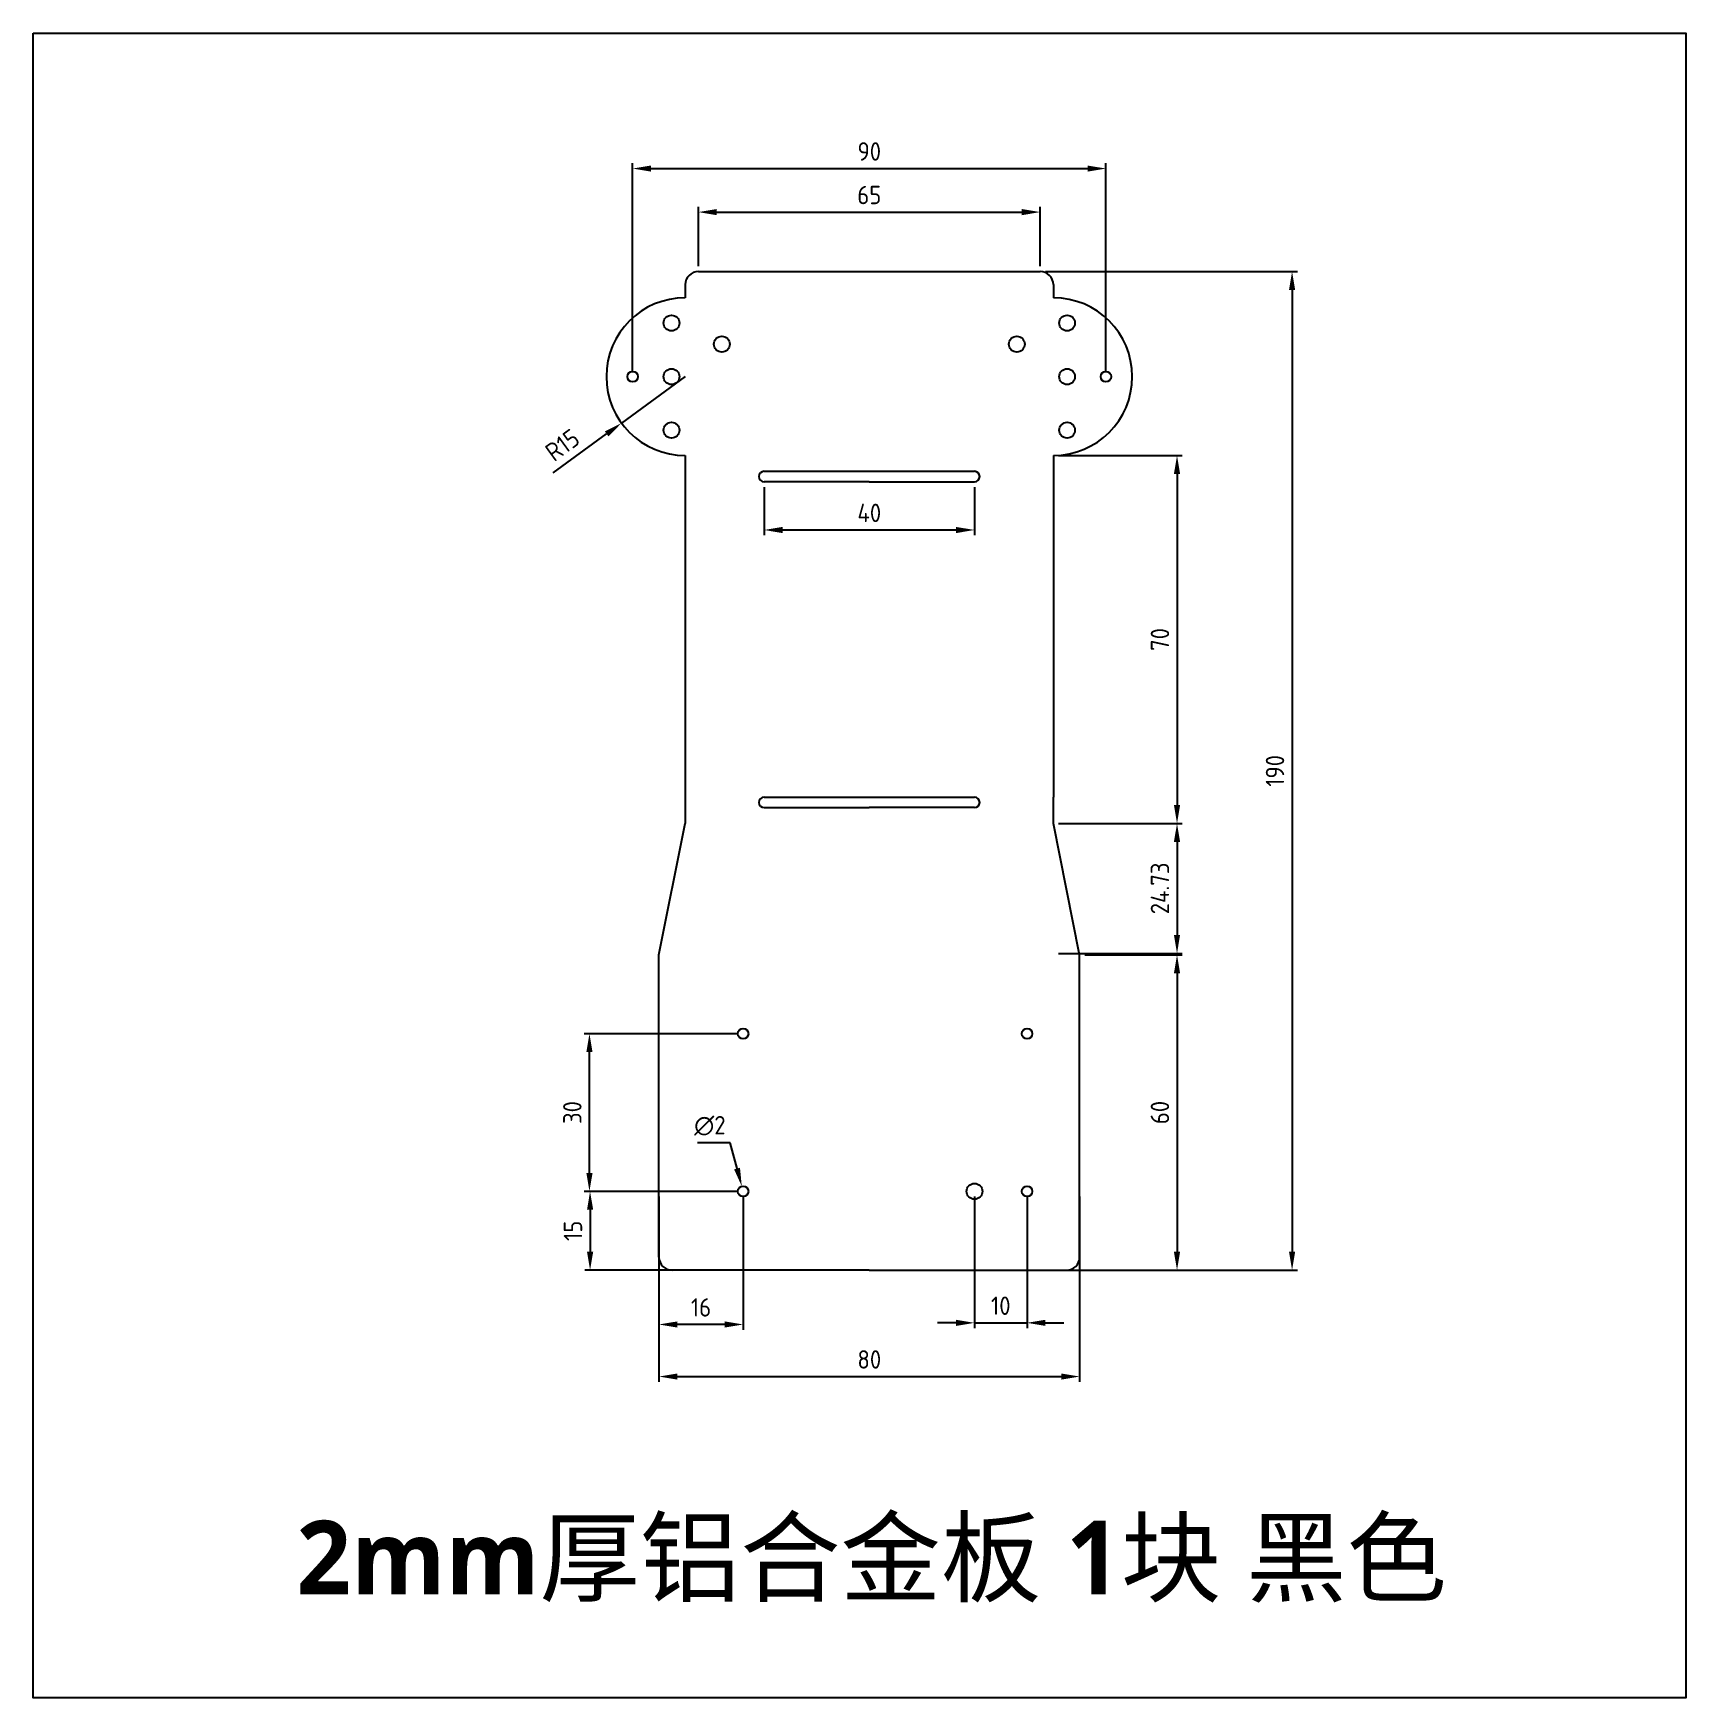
# Model space of a CAD drawing. Header units: millimetres. Extents: x 239 to 969, y 536 to 853.
# Drawn here: x 655.1 to 969.3, y 536 to 852.7 of the extents above; entities outside this region: 1.
import ezdxf

# ---------------------------------------------------------------- set-up
doc = ezdxf.new("R2010")
doc.units = ezdxf.units.MM
doc.styles.get("Standard").update_dxf_attribs({"font": 'ISOCP.SHX', "bigfont": 'GBCBIG.SHX'})
doc.styles.add('USER2', font='SIMPLEX.SHX', dxfattribs={"bigfont": 'gbcbig.shx'})
doc.dimstyles.new('AM_ISO', dxfattribs={"dimtxt": 3.5, "dimasz": 3.5, "dimexe": 1, "dimexo": 1, "dimgap": 1.5, "dimtad": 1, "dimdsep": 46, "dimtxsty": 'Standard', "dimcen": 0, "dimclrd": 256, "dimclre": 256, "dimclrt": 140, "dimadec": 0, "dimazin": 2, "dimtp": 0.1, "dimtm": 0.1, "dimtfac": 0.71, "dimtdec": 3, "dimtmove": 0, "dimatfit": 3, "dimfxl": 1, "dimlwd": -1, "dimlwe": -1, "dimarcsym": 1})
doc.dimstyles.new('AM_ISO$3', dxfattribs={"dimtxt": 3.5, "dimasz": 3.5, "dimexe": 1, "dimexo": 1, "dimgap": 1.5, "dimtad": 1, "dimtoh": 1, "dimdsep": 46, "dimtxsty": 'Standard', "dimcen": 0, "dimclrd": 256, "dimclre": 256, "dimclrt": 140, "dimadec": 0, "dimazin": 2, "dimtp": 0.1, "dimtm": 0.1, "dimtfac": 0.71, "dimtdec": 3, "dimtofl": 0, "dimtmove": 0, "dimatfit": 0, "dimfxl": 1, "dimlwd": -1, "dimlwe": -1, "dimarcsym": 1})
doc.dimstyles.new('AM_ISO$4', dxfattribs={"dimtxt": 3.5, "dimasz": 3.5, "dimexe": 1, "dimexo": 1, "dimgap": 1.5, "dimtad": 1, "dimdsep": 46, "dimtxsty": 'Standard', "dimcen": 0, "dimclrd": 256, "dimclre": 256, "dimclrt": 140, "dimadec": 0, "dimazin": 2, "dimtp": 0.1, "dimtm": 0.1, "dimtfac": 0.71, "dimtdec": 3, "dimtmove": 0, "dimatfit": 3, "dimfxl": 1, "dimlwd": -1, "dimlwe": -1, "dimarcsym": 1})

# ---------------------------------------------------------------- blocks, each defined once
blk = doc.blocks.new('*D4')
at = {"linetype": 'ByBlock', "transparency": 16777216}
for p, q in [((774.07, 631.36), (774.07, 596.13)), ((854.07, 631.36), (854.07, 596.13)), ((777.57, 597.13), (850.57, 597.13))]:
    blk.add_line(p, q, dxfattribs=at)
at = {"transparency": 16777216}
for points in [[(777.57, 597.71), (777.57, 596.55), (774.07, 597.13)], [(850.57, 597.71), (850.57, 596.55), (854.07, 597.13)]]:
    blk.add_solid(points, dxfattribs=at)
at = {"layer": 'Defpoints', "color": 0, "transparency": 16777216}
for p in [(774.07, 632.36), (854.07, 632.36), (854.07, 597.13)]:
    blk.add_point(p, dxfattribs=at)
at = {"color": 140, "transparency": 16777216, "insert": (814.07, 600.38), "char_height": 3.5, "attachment_point": 5}
blk.add_mtext('80', dxfattribs=at)
blk = doc.blocks.new('*D5')
at = {"linetype": 'ByBlock', "transparency": 16777216}
for p, q in [((781.57, 808.36), (781.57, 819.67)), ((785.07, 818.67), (843.07, 818.67)), ((846.57, 808.36), (846.57, 819.67))]:
    blk.add_line(p, q, dxfattribs=at)
at = {"transparency": 16777216}
for points in [[(785.07, 819.25), (785.07, 818.08), (781.57, 818.67)], [(843.07, 819.25), (843.07, 818.08), (846.57, 818.67)]]:
    blk.add_solid(points, dxfattribs=at)
at = {"layer": 'Defpoints', "color": 0, "transparency": 16777216}
for p in [(846.57, 818.67), (781.57, 807.36), (846.57, 807.36)]:
    blk.add_point(p, dxfattribs=at)
at = {"color": 140, "transparency": 16777216, "insert": (814.07, 821.92), "char_height": 3.5, "attachment_point": 5}
blk.add_mtext('65', dxfattribs=at)
blk = doc.blocks.new('*D6')
at = {"linetype": 'ByBlock', "transparency": 16777216}
for p, q in [((847.57, 807.36), (895.47, 807.36)), ((894.47, 803.86), (894.47, 620.86)), ((847.57, 617.36), (895.47, 617.36))]:
    blk.add_line(p, q, dxfattribs=at)
at = {"transparency": 16777216}
for points in [[(893.89, 803.86), (895.05, 803.86), (894.47, 807.36)], [(893.89, 620.86), (895.05, 620.86), (894.47, 617.36)]]:
    blk.add_solid(points, dxfattribs=at)
at = {"layer": 'Defpoints', "color": 0, "transparency": 16777216}
for p in [(846.57, 807.36), (846.57, 617.36), (894.47, 617.36)]:
    blk.add_point(p, dxfattribs=at)
at = {"color": 140, "transparency": 16777216, "insert": (891.22, 712.36), "char_height": 3.5, "attachment_point": 5, "rotation": 90}
blk.add_mtext('190', dxfattribs=at)
blk = doc.blocks.new('*D7')
at = {"linetype": 'ByBlock', "transparency": 16777216}
for p, q in [((789.07, 632.36), (759.97, 632.36)), ((760.97, 628.86), (760.97, 620.86)), ((789.07, 617.36), (759.97, 617.36))]:
    blk.add_line(p, q, dxfattribs=at)
at = {"transparency": 16777216}
for points in [[(760.39, 628.86), (761.56, 628.86), (760.97, 632.36)], [(760.39, 620.86), (761.56, 620.86), (760.97, 617.36)]]:
    blk.add_solid(points, dxfattribs=at)
at = {"layer": 'Defpoints', "color": 0, "transparency": 16777216}
for p in [(790.07, 632.36), (760.97, 617.36), (790.07, 617.36)]:
    blk.add_point(p, dxfattribs=at)
at = {"color": 140, "transparency": 16777216, "insert": (757.72, 624.86), "char_height": 3.5, "attachment_point": 5, "rotation": 90}
blk.add_mtext('15', dxfattribs=at)
blk = doc.blocks.new('*D8')
at = {"linetype": 'ByBlock', "transparency": 16777216}
for p, q in [((789.07, 662.36), (759.85, 662.36)), ((760.85, 635.86), (760.85, 658.86)), ((789.07, 632.36), (759.85, 632.36))]:
    blk.add_line(p, q, dxfattribs=at)
at = {"transparency": 16777216}
for points in [[(760.27, 658.86), (761.44, 658.86), (760.85, 662.36)], [(760.27, 635.86), (761.44, 635.86), (760.85, 632.36)]]:
    blk.add_solid(points, dxfattribs=at)
at = {"layer": 'Defpoints', "color": 0, "transparency": 16777216}
for p in [(760.85, 662.36), (790.07, 662.36), (790.07, 632.36)]:
    blk.add_point(p, dxfattribs=at)
at = {"color": 140, "transparency": 16777216, "insert": (757.6, 647.36), "char_height": 3.5, "attachment_point": 5, "rotation": 90}
blk.add_mtext('30', dxfattribs=at)
blk = doc.blocks.new('*D9')
at = {"linetype": 'ByBlock', "transparency": 16777216}
for p, q in [((787.63, 641.59), (781.37, 641.59)), ((788.92, 636.71), (787.63, 641.59))]:
    blk.add_line(p, q, dxfattribs=at)
at = {"transparency": 16777216}
blk.add_solid([(789.48, 636.86), (788.36, 636.56), (789.82, 633.33)], dxfattribs=at)
at = {"layer": 'Defpoints', "color": 0, "transparency": 16777216}
for p in [(789.82, 633.33), (790.33, 631.4)]:
    blk.add_point(p, dxfattribs=at)
at = {"color": 140, "transparency": 16777216, "insert": (783.75, 644.84), "char_height": 3.5, "attachment_point": 5}
blk.add_mtext('∅2', dxfattribs=at)
blk = doc.blocks.new('*D10')
at = {"linetype": 'ByBlock', "transparency": 16777216}
for p, q in [((774.07, 631.36), (774.07, 606.04)), ((790.07, 631.36), (790.07, 606.04)), ((786.57, 607.04), (777.57, 607.04))]:
    blk.add_line(p, q, dxfattribs=at)
at = {"transparency": 16777216}
for points in [[(777.57, 607.62), (777.57, 606.45), (774.07, 607.04)], [(786.57, 607.62), (786.57, 606.45), (790.07, 607.04)]]:
    blk.add_solid(points, dxfattribs=at)
at = {"layer": 'Defpoints', "color": 0, "transparency": 16777216}
for p in [(774.07, 632.36), (790.07, 632.36), (774.07, 607.04)]:
    blk.add_point(p, dxfattribs=at)
at = {"color": 140, "transparency": 16777216, "insert": (782.07, 610.29), "char_height": 3.5, "attachment_point": 5}
blk.add_mtext('16', dxfattribs=at)
blk = doc.blocks.new('*D11')
at = {"linetype": 'ByBlock', "transparency": 16777216}
for p, q in [((834.07, 631.36), (834.07, 606.35)), ((844.07, 631.36), (844.07, 606.35)), ((830.57, 607.35), (827.07, 607.35)), ((834.07, 607.35), (844.07, 607.35)), ((847.57, 607.35), (851.07, 607.35))]:
    blk.add_line(p, q, dxfattribs=at)
at = {"transparency": 16777216}
for points in [[(830.57, 607.93), (830.57, 606.76), (834.07, 607.35)], [(847.57, 607.93), (847.57, 606.76), (844.07, 607.35)]]:
    blk.add_solid(points, dxfattribs=at)
at = {"layer": 'Defpoints', "color": 0, "transparency": 16777216}
for p in [(834.07, 632.36), (844.07, 632.36), (844.07, 607.35)]:
    blk.add_point(p, dxfattribs=at)
at = {"color": 140, "transparency": 16777216, "insert": (839.07, 610.6), "char_height": 3.5, "attachment_point": 5}
blk.add_mtext('10', dxfattribs=at)
blk = doc.blocks.new('*D12')
at = {"linetype": 'ByBlock', "transparency": 16777216}
for p, q in [((855.07, 677.36), (873.59, 677.36)), ((872.59, 673.86), (872.59, 620.86)), ((855.07, 617.36), (873.59, 617.36))]:
    blk.add_line(p, q, dxfattribs=at)
at = {"transparency": 16777216}
for points in [[(872, 673.86), (873.17, 673.86), (872.59, 677.36)], [(872, 620.86), (873.17, 620.86), (872.59, 617.36)]]:
    blk.add_solid(points, dxfattribs=at)
at = {"layer": 'Defpoints', "color": 0, "transparency": 16777216}
for p in [(854.07, 677.36), (854.07, 617.36), (872.59, 617.36)]:
    blk.add_point(p, dxfattribs=at)
at = {"color": 140, "transparency": 16777216, "insert": (869.34, 647.36), "char_height": 3.5, "attachment_point": 5, "rotation": 90}
blk.add_mtext('60', dxfattribs=at)
blk = doc.blocks.new('*D13')
at = {"linetype": 'ByBlock', "transparency": 16777216}
for p, q in [((850.07, 702.36), (873.59, 702.36)), ((872.59, 698.86), (872.59, 681.14)), ((850.07, 677.64), (873.59, 677.64))]:
    blk.add_line(p, q, dxfattribs=at)
at = {"transparency": 16777216}
for points in [[(872, 698.86), (873.17, 698.86), (872.59, 702.36)], [(872, 681.14), (873.17, 681.14), (872.59, 677.64)]]:
    blk.add_solid(points, dxfattribs=at)
at = {"layer": 'Defpoints', "color": 0, "transparency": 16777216}
for p in [(849.07, 702.36), (849.07, 677.64), (872.59, 677.64)]:
    blk.add_point(p, dxfattribs=at)
at = {"color": 140, "transparency": 16777216, "insert": (869.34, 690), "char_height": 3.5, "attachment_point": 5, "rotation": 90}
blk.add_mtext('24.73', dxfattribs=at)
blk = doc.blocks.new('*D14')
at = {"linetype": 'ByBlock', "transparency": 16777216}
for p, q in [((850.07, 772.36), (873.59, 772.36)), ((872.59, 768.86), (872.59, 705.86)), ((850.07, 702.36), (873.59, 702.36))]:
    blk.add_line(p, q, dxfattribs=at)
at = {"transparency": 16777216}
for points in [[(872, 768.86), (873.17, 768.86), (872.59, 772.36)], [(872, 705.86), (873.17, 705.86), (872.59, 702.36)]]:
    blk.add_solid(points, dxfattribs=at)
at = {"layer": 'Defpoints', "color": 0, "transparency": 16777216}
for p in [(849.07, 772.36), (849.07, 702.36), (872.59, 702.36)]:
    blk.add_point(p, dxfattribs=at)
at = {"color": 140, "transparency": 16777216, "insert": (869.34, 737.36), "char_height": 3.5, "attachment_point": 5, "rotation": 90}
blk.add_mtext('70', dxfattribs=at)
blk = doc.blocks.new('*D15')
at = {"linetype": 'ByBlock', "transparency": 16777216}
for p, q in [((794.07, 766.36), (794.07, 757.19)), ((834.07, 766.36), (834.07, 757.19)), ((797.57, 758.19), (830.57, 758.19))]:
    blk.add_line(p, q, dxfattribs=at)
at = {"transparency": 16777216}
for points in [[(797.57, 758.77), (797.57, 757.6), (794.07, 758.19)], [(830.57, 758.77), (830.57, 757.6), (834.07, 758.19)]]:
    blk.add_solid(points, dxfattribs=at)
at = {"layer": 'Defpoints', "color": 0, "transparency": 16777216}
for p in [(794.07, 767.36), (834.07, 767.36), (834.07, 758.19)]:
    blk.add_point(p, dxfattribs=at)
at = {"color": 140, "transparency": 16777216, "insert": (814.07, 761.44), "char_height": 3.5, "attachment_point": 5}
blk.add_mtext('40', dxfattribs=at)
blk = doc.blocks.new('*D16')
at = {"linetype": 'ByBlock', "transparency": 16777216}
for p, q in [((769.07, 788.36), (769.07, 827.95)), ((772.57, 826.95), (855.57, 826.95)), ((859.07, 788.36), (859.07, 827.95))]:
    blk.add_line(p, q, dxfattribs=at)
at = {"transparency": 16777216}
for points in [[(772.57, 827.53), (772.57, 826.37), (769.07, 826.95)], [(855.57, 827.53), (855.57, 826.37), (859.07, 826.95)]]:
    blk.add_solid(points, dxfattribs=at)
at = {"layer": 'Defpoints', "color": 0, "transparency": 16777216}
for p in [(859.07, 826.95), (769.07, 787.36), (859.07, 787.36)]:
    blk.add_point(p, dxfattribs=at)
at = {"color": 140, "transparency": 16777216, "insert": (814.07, 830.2), "char_height": 3.5, "attachment_point": 5}
blk.add_mtext('90', dxfattribs=at)
blk = doc.blocks.new('*D17')
at = {"linetype": 'ByBlock', "transparency": 16777216}
for p, q in [((779.07, 787.36), (766.95, 778.53)), ((753.95, 769.04), (764.12, 776.46))]:
    blk.add_line(p, q, dxfattribs=at)
at = {"transparency": 16777216}
blk.add_solid([(763.78, 776.93), (764.47, 775.99), (766.95, 778.53)], dxfattribs=at)
at = {"layer": 'Defpoints', "color": 0, "transparency": 16777216}
for p in [(779.07, 787.36), (766.95, 778.53)]:
    blk.add_point(p, dxfattribs=at)
at = {"color": 140, "transparency": 16777216, "insert": (755.71, 774.35), "char_height": 3.5, "attachment_point": 5, "rotation": 36.1008}
blk.add_mtext('R15', dxfattribs=at)

msp = doc.modelspace()

# ---------------------------------------------------------------- linework, layer by layer
for p, q in [((779.072, 804.863), (779.072, 802.363)), ((781.572, 807.363), (846.572, 807.363)), ((849.072, 804.863), (849.072, 802.363)), ((779.072, 772.363), (779.072, 767.363)), ((849.072, 772.363), (849.072, 767.363)), ((779.072, 767.363), (779.072, 707.363)), ((779.072, 767.363), (779.072, 737.363)), ((794.072, 769.363), (834.072, 769.363)), ((814.072, 767.363), (794.072, 767.363)), ((814.072, 767.363), (834.072, 767.363)), ((849.072, 767.363), (849.072, 707.363)), ((779.072, 707.363), (779.072, 702.363)), ((794.072, 707.363), (834.072, 707.363)), ((849.072, 702.363), (849.072, 707.363)), ((794.072, 705.363), (814.072, 705.363)), ((834.072, 705.363), (814.072, 705.363)), ((774.072, 677.363), (779.072, 702.363)), ((854.072, 677.363), (849.072, 702.363)), ((774.072, 662.363), (774.072, 677.363)), ((854.072, 662.363), (854.072, 677.363)), ((774.072, 632.363), (774.072, 662.363)), ((854.072, 632.363), (854.072, 662.363)), ((774.072, 619.863), (774.072, 632.363)), ((854.072, 619.863), (854.072, 632.363)), ((814.072, 617.363), (776.572, 617.363)), ((814.072, 617.363), (851.572, 617.363))]:
    msp.add_line(p, q)
msp.add_lwpolyline([(655.091, 852.686), (969.322, 852.686), (969.322, 536.03), (655.091, 536.03)], close=True)
for centre, radius in [((776.46, 797.557), 1.5), ((851.684, 797.557), 1.5), ((786.026, 793.54), 1.5), ((842.118, 793.54), 1.5), ((776.46, 787.367), 1.5), ((851.684, 787.367), 1.5), ((769.072, 787.363), 1), ((859.072, 787.363), 1), ((776.46, 777.172), 1.5), ((851.684, 777.172), 1.5), ((790.072, 662.363), 1), ((844.072, 662.363), 1), ((790.072, 632.363), 1), ((834.072, 632.363), 1.5), ((844.072, 632.363), 1)]:
    msp.add_circle(centre, radius)
for centre, radius, start, end in [((781.572, 804.863), 2.5, 90, 180), ((846.572, 804.863), 2.5, 0, 90), ((779.072, 787.363), 15, 90, 270), ((849.072, 787.363), 15, 270, 90), ((794.072, 768.363), 1, 90, 270), ((834.072, 768.363), 1, 270, 90), ((794.072, 706.363), 1, 90, 270), ((834.072, 706.363), 1, 270, 90), ((776.572, 619.863), 2.5, 180, 270), ((851.572, 619.863), 2.5, 270, 0)]:
    msp.add_arc(centre, radius, start, end)

# ---------------------------------------------------------------- texts
at = {"insert": (238.223, 657.551), "char_height": 3.5, "attachment_point": 1, "style": 'USER2'}
msp.add_mtext_dynamic_manual_height_columns('1.2个轴承座\\P2.电机支架\\P3.', width=208.9217, gutter_width=12.5, heights=[0], dxfattribs=at)
at = {"insert": (705.137, 569.692), "char_height": 13.98998, "attachment_point": 1}
msp.add_mtext_dynamic_manual_height_columns('{\\fMicrosoft YaHei|b1|i0|c134|p34;\\C1;2mm厚铝合金板 1块 黑色}', width=358.09343, gutter_width=12.5, heights=[0], dxfattribs=at)

# ---------------------------------------------------------------- dimensions: what is measured, and where the dimension line sits
for base, p1, p2, picture, middle in [((859.072, 826.95), (769.072, 787.363), (859.072, 787.363), '*D16', (814.072, 830.2)), ((846.572, 818.667), (781.572, 807.363), (846.572, 807.363), '*D5', (814.072, 821.917)), ((834.072, 758.187), (794.072, 767.363), (834.072, 767.363), '*D15', (814.072, 761.437)), ((854.072, 597.129), (774.072, 632.363), (854.072, 632.363), '*D4', (814.072, 600.379)), ((774.072, 607.036), (790.072, 632.363), (774.072, 632.363), '*D10', (782.072, 610.286)), ((844.072, 607.346), (834.072, 632.363), (844.072, 632.363), '*D11', (839.072, 610.596))]:
    dim = msp.add_linear_dim(base=base, p1=p1, p2=p2, dimstyle='AM_ISO')
    dim.commit()
    dim.dimension.update_dxf_attribs({"geometry": picture, "text_midpoint": middle})
for base, p1, p2, picture, middle in [((894.471, 617.363), (846.572, 807.363), (846.572, 617.363), '*D6', (891.221, 712.363)), ((872.587, 702.363), (849.072, 772.363), (849.072, 702.363), '*D14', (869.337, 737.363)), ((872.5872, 677.638), (849.0717, 702.3632), (849.0717, 677.638), '*D13', (869.3369, 690.0006)), ((872.587, 617.363), (854.072, 677.363), (854.072, 617.363), '*D12', (869.337, 647.363)), ((760.853, 662.363), (790.072, 632.363), (790.072, 662.363), '*D8', (757.603, 647.363)), ((760.974, 617.363), (790.072, 632.363), (790.072, 617.363), '*D7', (757.724, 624.863))]:
    dim = msp.add_linear_dim(base=base, p1=p1, p2=p2, angle=90, dimstyle='AM_ISO')
    dim.commit()
    dim.dimension.update_dxf_attribs({"geometry": picture, "text_midpoint": middle})
dim = msp.add_radius_dim(center=(779.072, 787.363), mpoint=(766.952, 778.525), dimstyle='AM_ISO$4')
dim.commit()
dim.dimension.update_dxf_attribs({"geometry": '*D17', "text_midpoint": (755.707, 774.347)})
dim = msp.add_diameter_dim_2p(p1=(790.328, 631.396), p2=(789.816, 633.33), dimstyle='AM_ISO$3')
dim.commit()
dim.dimension.update_dxf_attribs({"geometry": '*D9', "text_midpoint": (783.75, 641.59), "dimtype": 163})

doc.saveas('drawing.dxf')
